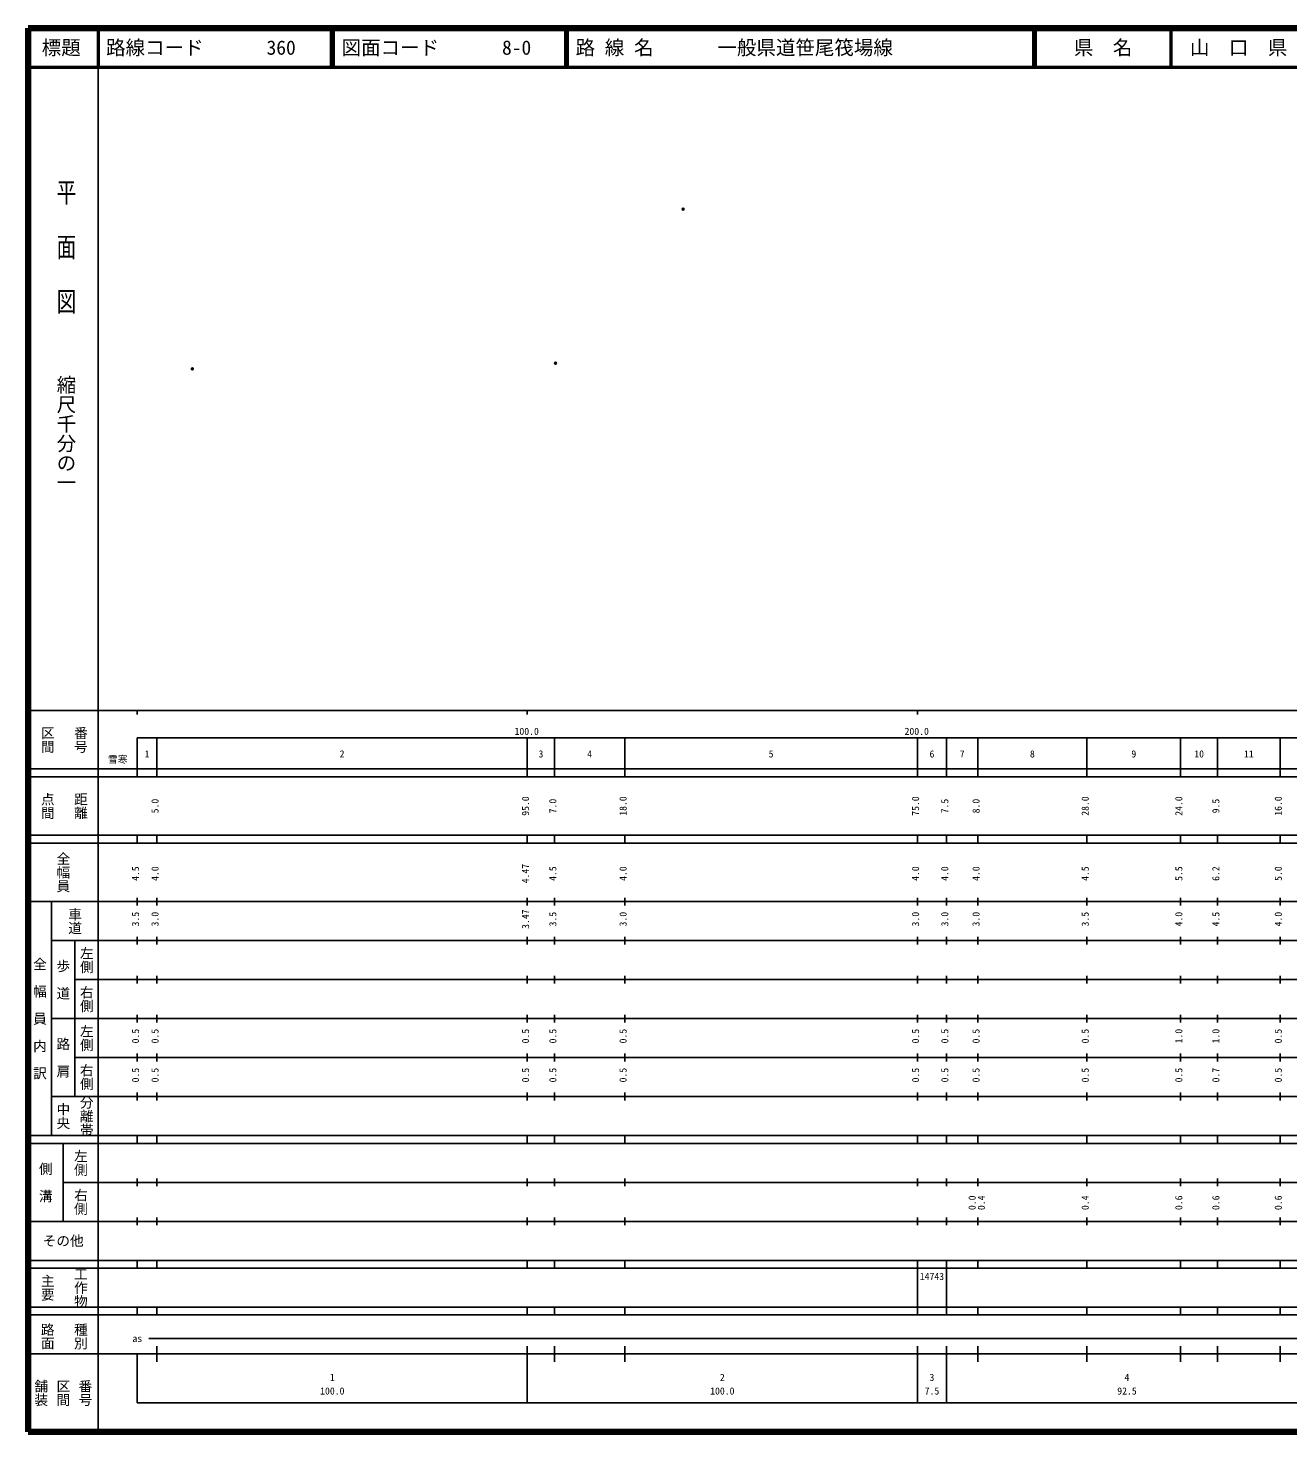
# Model space of a CAD drawing. Units: millimetres on the paper. Extents: x 40 to 680, y 20 to 380.
# Drawn here: x 40 to 363, y 20 to 380 of the extents above; entities that cross this region are included whole.
import ezdxf
from ezdxf.enums import TextEntityAlignment as Align

# ---------------------------------------------------------------- set-up
doc = ezdxf.new("R2010")
doc.units = ezdxf.units.MM
doc.header["$PDMODE"] = 32
doc.header["$PDSIZE"] = 0.5
doc.layers.add('M-OTRS', color=6, linetype='Continuous')
doc.layers.add('M-TTL-TXT', color=7, linetype='Continuous')
for name, color, linetype, lineweight in [('M-TTL', 2, 'Continuous', 140), ('M-TTL-BAND', 7, 'Continuous', 25), ('M-TTL-LINE', 7, 'Continuous', 50)]:
    doc.layers.add(name, color=color, linetype=linetype, lineweight=lineweight)
doc.styles.add('@ＭＳ ゴシック', font='')
doc.styles.add('ＭＳ ゴシック', font='')
doc.styles.get('@ＭＳ ゴシック').set_extended_font_data('@MS Gothic')
doc.styles.get('ＭＳ ゴシック').set_extended_font_data('MS Gothic')

msp = doc.modelspace()

# ---------------------------------------------------------------- linework, layer by layer
at = {"layer": 'M-OTRS'}
for p in [(207.925, 333.575), (82.115, 292.61), (175.234, 294.056)]:
    msp.add_point(p, dxfattribs=at)
at = {"layer": 'M-TTL'}
for p, q in [((40, 380), (40, 20)), ((680, 380), (40, 380)), ((40, 20), (680, 20))]:
    msp.add_line(p, q, dxfattribs=at)
at = {"layer": 'M-TTL-BAND'}
for p, q in [((58, 370), (58, 20)), ((40, 205), (579, 205)), ((68, 205), (68, 204)), ((168, 205), (168, 204)), ((268, 205), (268, 204)), ((68, 198), (579, 198)), ((68, 198), (68, 188)), ((73, 188), (73, 198)), ((168, 188), (168, 198)), ((175, 188), (175, 198)), ((193, 188), (193, 198)), ((268, 188), (268, 198)), ((275.5, 188), (275.5, 198)), ((283.5, 188), (283.5, 198)), ((311.5, 188), (311.5, 198)), ((335.5, 188), (335.5, 198)), ((345, 188), (345, 198)), ((361, 188), (361, 198)), ((40, 190), (579, 190)), ((40, 188), (579, 188)), ((40, 173), (579, 173)), ((68, 171), (68, 173)), ((73, 171), (73, 173)), ((168, 171), (168, 173)), ((175, 171), (175, 173)), ((193, 171), (193, 173)), ((268, 171), (268, 173)), ((275.5, 171), (275.5, 173)), ((283.5, 171), (283.5, 173)), ((311.5, 171), (311.5, 173)), ((335.5, 171), (335.5, 173)), ((345, 171), (345, 173)), ((361, 171), (361, 173)), ((40, 171), (579, 171)), ((40, 156), (579, 156)), ((46, 96), (46, 156)), ((68, 155), (68, 157)), ((73, 155), (73, 157)), ((168, 155), (168, 157)), ((175, 155), (175, 157)), ((193, 155), (193, 157)), ((268, 155), (268, 157)), ((275.5, 155), (275.5, 157)), ((283.5, 155), (283.5, 157)), ((311.5, 155), (311.5, 157)), ((335.5, 155), (335.5, 157)), ((345, 155), (345, 157)), ((361, 155), (361, 157)), ((46, 146), (579, 146)), ((52, 146), (52, 106)), ((68, 145), (68, 147)), ((73, 145), (73, 147)), ((168, 145), (168, 147)), ((175, 145), (175, 147)), ((193, 145), (193, 147)), ((268, 145), (268, 147)), ((275.5, 145), (275.5, 147)), ((283.5, 145), (283.5, 147)), ((311.5, 145), (311.5, 147)), ((335.5, 145), (335.5, 147)), ((345, 145), (345, 147)), ((361, 145), (361, 147)), ((68, 135), (68, 137)), ((73, 135), (73, 137)), ((168, 135), (168, 137)), ((175, 135), (175, 137)), ((193, 135), (193, 137)), ((268, 135), (268, 137)), ((275.5, 135), (275.5, 137)), ((283.5, 135), (283.5, 137)), ((311.5, 135), (311.5, 137)), ((335.5, 135), (335.5, 137)), ((345, 135), (345, 137)), ((361, 135), (361, 137)), ((52, 136), (579, 136)), ((46, 126), (579, 126)), ((68, 125), (68, 127)), ((73, 125), (73, 127)), ((168, 125), (168, 127)), ((175, 125), (175, 127)), ((193, 125), (193, 127)), ((268, 125), (268, 127)), ((275.5, 125), (275.5, 127)), ((283.5, 125), (283.5, 127)), ((311.5, 125), (311.5, 127)), ((335.5, 125), (335.5, 127)), ((345, 125), (345, 127)), ((361, 125), (361, 127)), ((52, 116), (579, 116)), ((68, 115), (68, 117)), ((73, 115), (73, 117)), ((168, 115), (168, 117)), ((175, 115), (175, 117)), ((193, 115), (193, 117)), ((268, 115), (268, 117)), ((275.5, 115), (275.5, 117)), ((283.5, 115), (283.5, 117)), ((311.5, 115), (311.5, 117)), ((335.5, 115), (335.5, 117)), ((345, 115), (345, 117)), ((361, 115), (361, 117)), ((46, 106), (579, 106)), ((68, 105), (68, 107)), ((73, 105), (73, 107)), ((168, 105), (168, 107)), ((175, 105), (175, 107)), ((193, 105), (193, 107)), ((268, 105), (268, 107)), ((275.5, 105), (275.5, 107)), ((283.5, 105), (283.5, 107)), ((311.5, 105), (311.5, 107)), ((335.5, 105), (335.5, 107)), ((345, 105), (345, 107)), ((361, 105), (361, 107)), ((40, 96), (579, 96)), ((40, 94), (579, 94)), ((49, 94), (49, 74)), ((68, 94), (68, 96)), ((73, 94), (73, 96)), ((168, 94), (168, 96)), ((175, 94), (175, 96)), ((193, 94), (193, 96)), ((268, 94), (268, 96)), ((275.5, 94), (275.5, 96)), ((283.5, 94), (283.5, 96)), ((311.5, 94), (311.5, 96)), ((335.5, 94), (335.5, 96)), ((345, 94), (345, 96)), ((361, 94), (361, 96)), ((49, 84), (579, 84)), ((68, 83), (68, 85)), ((73, 83), (73, 85)), ((168, 83), (168, 85)), ((175, 83), (175, 85)), ((193, 83), (193, 85)), ((268, 83), (268, 85)), ((275.5, 83), (275.5, 85)), ((283.5, 83), (283.5, 85)), ((311.5, 83), (311.5, 85)), ((335.5, 83), (335.5, 85)), ((345, 83), (345, 85)), ((361, 83), (361, 85)), ((40, 74), (579, 74)), ((68, 73), (68, 75)), ((73, 73), (73, 75)), ((168, 73), (168, 75)), ((175, 73), (175, 75)), ((193, 73), (193, 75)), ((268, 73), (268, 75)), ((275.5, 73), (275.5, 75)), ((283.5, 73), (283.5, 75)), ((311.5, 73), (311.5, 75)), ((335.5, 73), (335.5, 75)), ((345, 73), (345, 75)), ((361, 73), (361, 75)), ((40, 64), (579, 64)), ((40, 62), (579, 62)), ((68, 62), (68, 64)), ((73, 62), (73, 64)), ((168, 62), (168, 64)), ((175, 62), (175, 64)), ((193, 62), (193, 64)), ((268, 62), (268, 64)), ((268, 52), (268, 62)), ((275.5, 62), (275.5, 64)), ((275.5, 52), (275.5, 62)), ((283.5, 62), (283.5, 64)), ((311.5, 62), (311.5, 64)), ((335.5, 62), (335.5, 64)), ((345, 62), (345, 64)), ((361, 62), (361, 64)), ((40, 52), (579, 52)), ((68, 50), (68, 52)), ((73, 50), (73, 52)), ((168, 50), (168, 52)), ((175, 50), (175, 52)), ((193, 50), (193, 52)), ((268, 50), (268, 52)), ((275.5, 50), (275.5, 52)), ((283.5, 50), (283.5, 52)), ((311.5, 50), (311.5, 52)), ((335.5, 50), (335.5, 52)), ((345, 50), (345, 52)), ((361, 50), (361, 52)), ((40, 50), (579, 50)), ((71, 44), (565, 44)), ((40, 40), (579, 40)), ((68, 40), (68, 27.5)), ((73, 38), (73, 42)), ((168, 27.5), (168, 42)), ((175, 38), (175, 42)), ((193, 38), (193, 42)), ((268, 27.5), (268, 42)), ((275.5, 27.5), (275.5, 42)), ((283.5, 38), (283.5, 42)), ((311.5, 38), (311.5, 42)), ((335.5, 38), (335.5, 42)), ((345, 38), (345, 42)), ((361, 38), (361, 42)), ((68, 27.5), (579, 27.5))]:
    msp.add_line(p, q, dxfattribs=at)
at = {"layer": 'M-TTL-LINE'}
for p, q in [((58, 380), (58, 370)), ((117.75, 380), (117.75, 370)), ((118.25, 380), (118.25, 370)), ((177.75, 380), (177.75, 370)), ((178.25, 380), (178.25, 370)), ((297.75, 380), (297.75, 370)), ((298.25, 380), (298.25, 370)), ((333, 380), (333, 370)), ((40, 370), (680, 370))]:
    msp.add_line(p, q, dxfattribs=at)

# ---------------------------------------------------------------- texts
at = {"layer": 'M-TTL-BAND', "style": '@ＭＳ ゴシック', "width": 1.4}
msp.add_text('平  面  図', height=3.666, rotation=270, dxfattribs=at).set_placement((49.777, 306.475), align=Align.MIDDLE_RIGHT)
at = {"layer": 'M-TTL-BAND', "style": '@ＭＳ ゴシック'}
msp.add_text('縮尺千分の一', height=3.666, rotation=270, dxfattribs=at).set_placement((49.777, 261.03), align=Align.MIDDLE_RIGHT)
for s, p in [('区間', (45, 197.5)), ('番号', (53.5, 197.5)), ('点間', (45, 180.5)), ('距離', (53.5, 180.5)), ('全幅員', (49, 163.5)), ('車道', (52, 151)), ('左側', (55, 141)), ('全\u3000幅\u3000員\u3000内\u3000訳', (43, 126)), ('歩\u3000道', (49, 136)), ('右側', (55, 131)), ('左側', (55, 121)), ('路\u3000肩', (49, 116)), ('右側', (55, 111)), ('分離帯', (55, 101)), ('中央', (49, 101)), ('左側', (53.5, 89)), ('側\u3000溝', (44.5, 84)), ('右側', (53.5, 79)), ('工作物', (53.5, 57)), ('主要', (45, 57)), ('路面', (45, 44.5)), ('種別', (53.5, 44.5)), ('舗装', (43.333, 30)), ('区間', (49, 30)), ('番号', (54.667, 30))]:
    msp.add_text(s, height=2.566, rotation=270, dxfattribs=at).set_placement(p, align=Align.MIDDLE_CENTER)
at = {"layer": 'M-TTL-BAND', "style": 'ＭＳ ゴシック'}
for s, p in [('100.0', (167.844, 198.195)), ('200.0', (267.844, 198.195)), ('1', (70.5, 192.405)), ('2', (120.5, 192.405)), ('3', (171.5, 192.405)), ('4', (184, 192.405)), ('5', (230.5, 192.405)), ('6', (271.75, 192.405)), ('7', (279.5, 192.405)), ('8', (297.5, 192.405)), ('9', (323.5, 192.405)), ('10', (340.25, 192.405)), ('11', (353, 192.405)), ('as', (68, 42.5)), ('1', (118, 32.523)), ('2', (218, 32.523)), ('3', (271.75, 32.523)), ('4', (321.75, 32.523)), ('100.0', (118, 29.033)), ('100.0', (218, 29.033)), ('7.5', (271.75, 29.033)), ('92.5', (321.75, 29.033))]:
    msp.add_text(s, height=1.833, dxfattribs=at).set_placement(p, align=Align.BOTTOM_CENTER)
msp.add_text('雪寒', height=1.833, dxfattribs=at).set_placement((65.5, 191), align=Align.BOTTOM_RIGHT)
for s, p in [('5.0', (74, 180.5)), ('95.0', (169, 180.5)), ('7.0', (176, 180.5)), ('18.0', (194, 180.5)), ('75.0', (269, 180.5)), ('7.5', (276.5, 180.5)), ('8.0', (284.5, 180.5)), ('28.0', (312.5, 180.5)), ('24.0', (336.5, 180.5)), ('9.5', (346, 180.5)), ('16.0', (362, 180.5)), ('4.5', (69, 163.174)), ('4.0', (74, 163.174)), ('4.47', (169, 163.174)), ('4.5', (176, 163.174)), ('4.0', (194, 163.174)), ('4.0', (269, 163.174)), ('4.0', (276.5, 163.174)), ('4.0', (284.5, 163.174)), ('4.5', (312.5, 163.174)), ('5.5', (336.5, 163.174)), ('6.2', (346, 163.174)), ('5.0', (362, 163.174)), ('3.5', (69, 151.5)), ('3.0', (74, 151.5)), ('3.47', (169, 151.5)), ('3.5', (176, 151.5)), ('3.0', (194, 151.5)), ('3.0', (269, 151.5)), ('3.0', (276.5, 151.5)), ('3.0', (284.5, 151.5)), ('3.5', (312.5, 151.5)), ('4.0', (336.5, 151.5)), ('4.5', (346, 151.5)), ('4.0', (362, 151.5)), ('0.5', (69, 121.5)), ('0.5', (74, 121.5)), ('0.5', (169, 121.5)), ('0.5', (176, 121.5)), ('0.5', (194, 121.5)), ('0.5', (269, 121.5)), ('0.5', (276.5, 121.5)), ('0.5', (284.5, 121.5)), ('0.5', (312.5, 121.5)), ('1.0', (336.5, 121.5)), ('1.0', (346, 121.5)), ('0.5', (362, 121.5)), ('0.5', (69, 111.5)), ('0.5', (74, 111.5)), ('0.5', (169, 111.5)), ('0.5', (176, 111.5)), ('0.5', (194, 111.5)), ('0.5', (269, 111.5)), ('0.5', (276.5, 111.5)), ('0.5', (284.5, 111.5)), ('0.5', (312.5, 111.5)), ('0.5', (336.5, 111.5)), ('0.7', (346, 111.5)), ('0.5', (362, 111.5)), ('0.0', (283.5, 78.764)), ('0.4', (285.87, 78.764)), ('0.4', (312.5, 78.764)), ('0.6', (336.5, 78.764)), ('0.6', (346, 78.764)), ('0.6', (362, 78.764))]:
    msp.add_text(s, height=1.833, rotation=90, dxfattribs=at).set_placement(p, align=Align.BOTTOM_CENTER)
msp.add_text('その他', height=2.566, dxfattribs=at).set_placement((49, 69), align=Align.MIDDLE_CENTER)
msp.add_text('14743', height=1.833, dxfattribs=at).set_placement((268.625, 58.405), align=Align.BOTTOM_LEFT)
at = {"layer": 'M-TTL-TXT', "style": 'ＭＳ ゴシック'}
for s, p in [('標題', (48.5, 375)), ('県\u3000名', (315.625, 375)), ('山\u3000口\u3000県', (350.375, 375))]:
    msp.add_text(s, height=3.666, dxfattribs=at).set_placement(p, align=Align.MIDDLE_CENTER)
for s, p in [('路線コード', (60, 375)), ('360', (101.142, 375)), ('図面コード', (120.38, 375)), ('8-0', (161.521, 375)), ('路 線 名', (180.38, 375)), ('一般県道笹尾筏場線', (216.734, 375))]:
    msp.add_text(s, height=3.666, dxfattribs=at).set_placement(p, align=Align.MIDDLE_LEFT)

doc.saveas('drawing.dxf')
